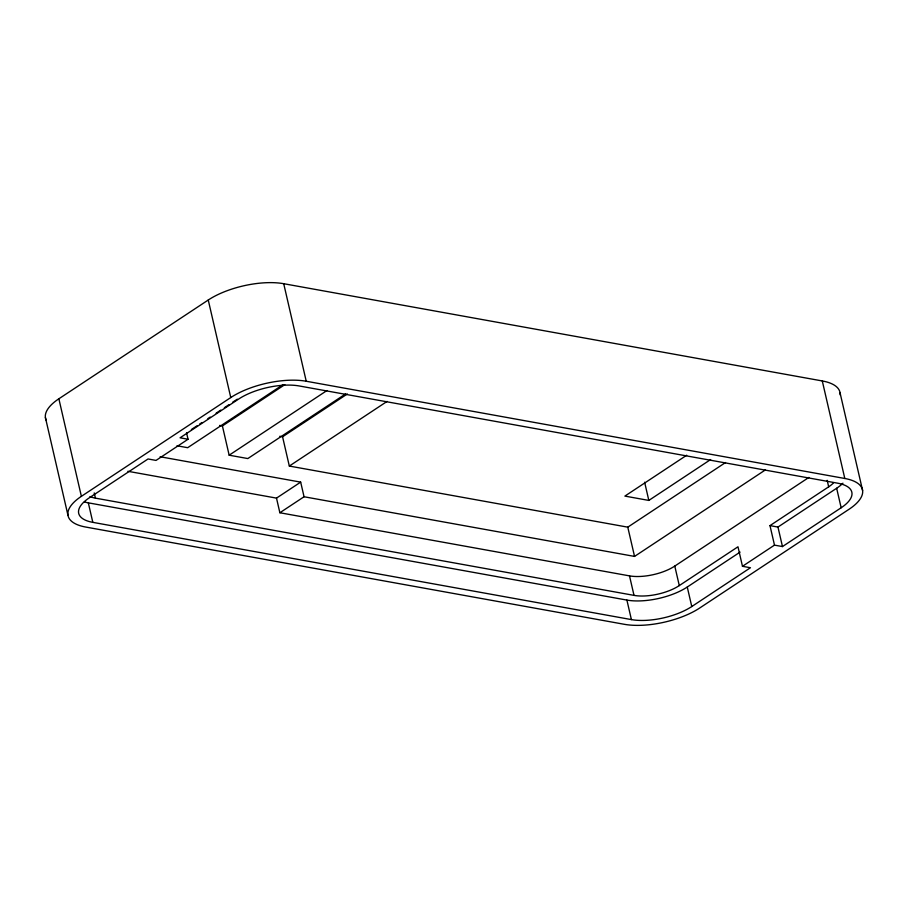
<?xml version="1.0" encoding="UTF-8"?>
<svg xmlns="http://www.w3.org/2000/svg" width="908" height="908" viewBox="0 0 908 908"><rect width="100%" height="100%" fill="white"/><g stroke="black" fill="none" stroke-linecap="round" stroke-linejoin="round"><path stroke-width="1.36" d="M46.251 420.268A54.616 21.871 -13 0 1 58.861 398.794L208.25 300.015A54.616 21.871 -13 0 1 283.716 283.705L822.285 380.951A54.616 21.871 -13 0 1 840.15 394.866M81.38 496.336L230.768 397.556A54.616 21.871 -13 0 1 306.234 381.246L844.803 478.482A54.616 21.871 -13 0 1 849.139 509.206L699.75 607.985A54.616 21.871 -13 0 1 624.284 624.295L85.715 527.049A54.616 21.871 -13 0 1 81.38 496.336L58.861 398.794M191.384 429.529L197.274 425.636M199.624 424.081L201.985 422.515M207.864 418.622L210.225 417.067M216.115 413.174L220.826 410.064M224.355 407.726L229.066 404.605M232.607 402.267L237.317 399.157M186.537 432.741L188.047 439.245L156.028 460.413L148.049 458.971L89.359 497.777A43.697 17.49 -13 0 0 92.82 522.35L631.4 619.596A43.697 17.49 -13 0 0 691.771 606.544L750.451 567.738L742.472 566.297L737.977 546.786L679.286 585.592A32.767 13.121 -13 0 1 634.011 595.376L95.431 498.14A32.767 13.121 -13 0 1 89.971 496.54M283.08 384.617L187.672 447.701L177.003 445.771M219.645 425.421L222.403 425.92L284.828 384.651M222.403 425.92L229.156 455.192L326.925 390.554M345.596 393.924L247.827 458.563L229.156 455.192M279.8 436.283L282.57 436.782L347.344 393.959M282.57 436.782L289.323 466.054L387.08 401.415M127.892 471.286L276.497 498.117L300.673 482.125L304.055 496.755L634.544 556.422L765.285 469.981M276.497 498.117L279.868 512.748L304.055 496.755M686.698 455.237L624.886 496.097L648.823 500.421L710.635 459.55M289.323 466.054L627.78 527.162L725.549 462.524M279.868 512.748L629.505 575.876A32.767 13.121 -13 0 0 674.78 566.081L808.88 477.426M188.047 439.245L180.068 437.804L238.747 398.998A43.697 17.49 -13 0 1 299.118 385.945L837.698 483.192A43.697 17.49 -13 0 1 841.16 507.765L782.469 546.571L774.49 545.129L769.984 525.619L828.675 486.824A32.767 13.121 -13 0 0 833.385 483.022M84.399 501.931A43.697 17.49 -13 0 0 88.326 502.839L626.895 600.086A43.697 17.49 -13 0 0 687.265 587.033L740.088 552.109M769.984 525.619L777.963 527.06L836.654 488.254A43.697 17.49 -13 0 0 842.93 483.192M742.472 566.297L774.49 545.129M160.114 456.747L300.673 482.125M840.082 392.926L862.6 490.468M822.285 380.951L844.803 478.482M836.654 488.254L841.16 507.765M827.177 480.321L828.675 486.824M777.963 527.06L782.469 546.571M687.265 587.033L691.771 606.544M674.78 566.081L679.286 585.592M644.623 482.216L648.823 500.421M627.78 527.162L634.544 556.422M629.505 575.876L634.011 595.376M626.895 600.086L631.4 619.596M283.716 283.705L306.234 381.246M208.25 300.015L230.768 397.556M94.228 492.93L95.431 498.14M88.326 502.839L92.82 522.35M45.4 417.532L67.918 515.074"/></g></svg>
